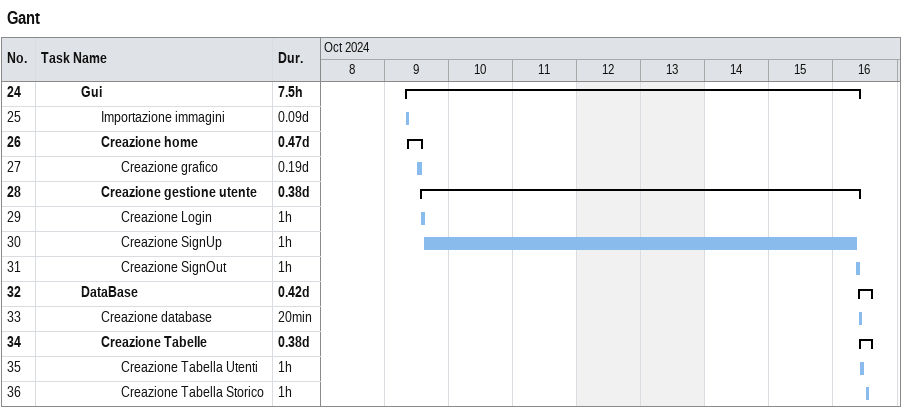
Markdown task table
Gant

| ID | Level | Task | Duration | Start | Finish |
|---|---|---|---|---|---|
| 24 | 3 | **Gui** | 7.5h | 2024-10-09 | 2024-10-16 |
| 25 | 4 | Importazione immagini | 0.09d | 2024-10-09 | 2024-10-09 |
| 26 | 4 | **Creazione home** | 0.47d | 2024-10-09 | 2024-10-09 |
| 27 | 5 | Creazione grafico | 0.19d | 2024-10-09 | 2024-10-09 |
| 28 | 4 | **Creazione gestione utente** | 0.38d | 2024-10-09 | 2024-10-16 |
| 29 | 5 | Creazione Login | 1h | 2024-10-09 | 2024-10-09 |
| 30 | 5 | Creazione SignUp | 1h | 2024-10-09 | 2024-10-16 |
| 31 | 5 | Creazione SignOut | 1h | 2024-10-16 | 2024-10-16 |
| 32 | 3 | **DataBase** | 0.42d | 2024-10-16 | 2024-10-16 |
| 33 | 4 | Creazione database | 20min | 2024-10-16 | 2024-10-16 |
| 34 | 4 | **Creazione Tabelle** | 0.38d | 2024-10-16 | 2024-10-16 |
| 35 | 5 | Creazione Tabella Utenti | 1h | 2024-10-16 | 2024-10-16 |
| 36 | 5 | Creazione Tabella Storico | 1h | 2024-10-16 | 2024-10-16 |
